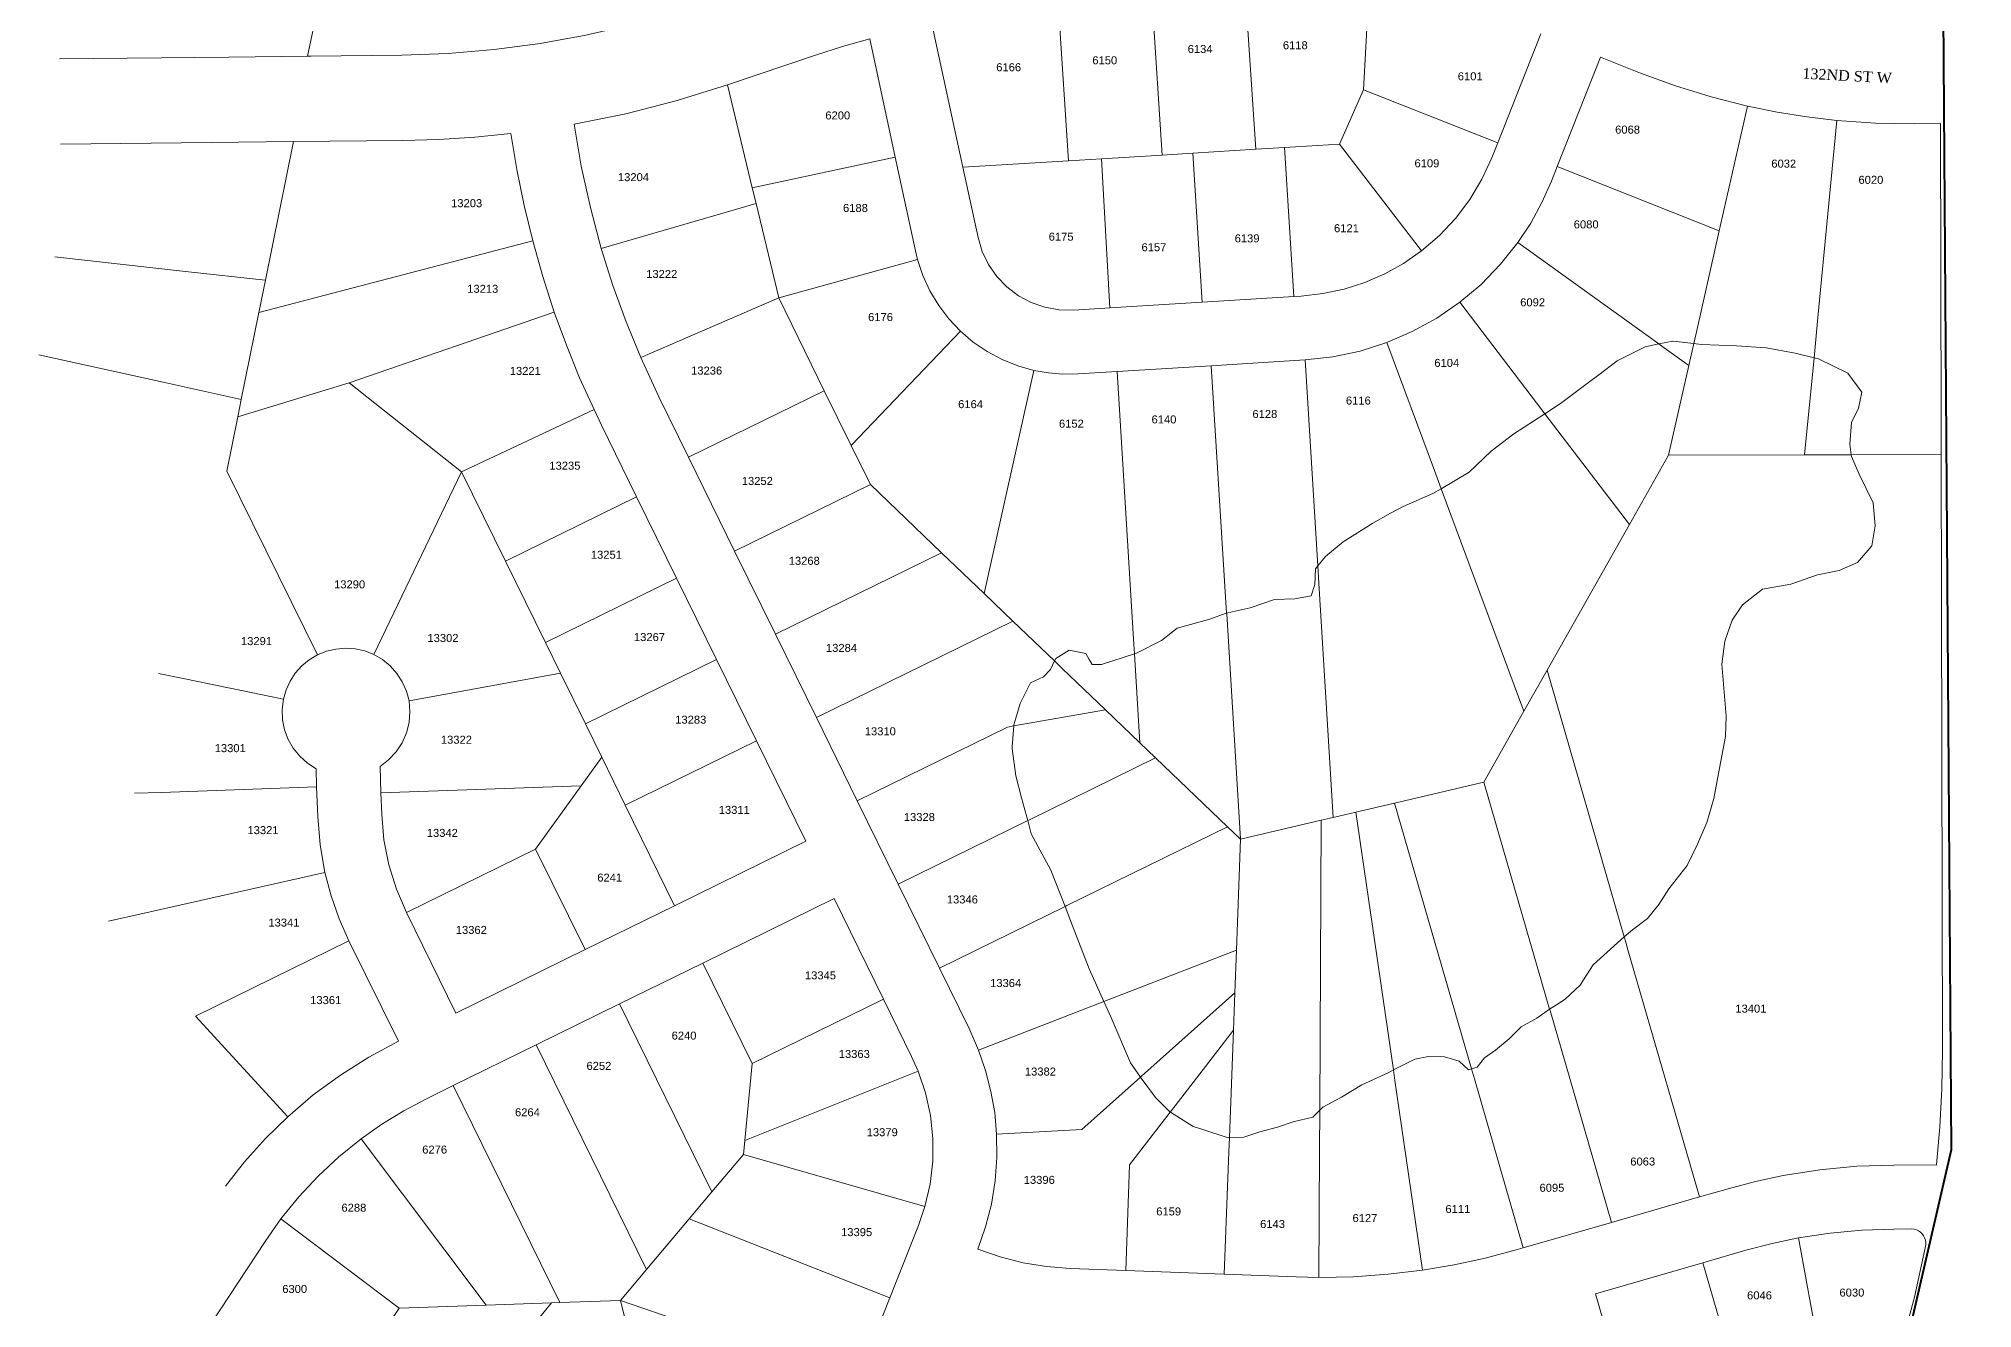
# Model space of a CAD drawing. Header units: feet. Extents: x 865220 to 2843873, y -2240498 to 972474.
# Drawn here: x 2834064 to 2835877, y 968600 to 969791 of the extents above; entities that cross this region are included whole.
import ezdxf
from ezdxf.enums import TextEntityAlignment as Align

# ---------------------------------------------------------------- set-up
doc = ezdxf.new("R2010")
doc.units = ezdxf.units.FT
doc.header["$LTSCALE"] = 0.015
doc.header["$MEASUREMENT"] = 0
for name, color, linetype, lineweight in [('Dakota County Addresses', 7, 'Continuous', 5), ('Dakota County Parcels', 7, 'Continuous', 5), ('STREET NAME', 7, 'Continuous', 5), ('WORK BOUNDARY', 110, 'Continuous', 40)]:
    doc.layers.add(name, color=color, linetype=linetype, lineweight=lineweight)
doc.styles.add('Dimensions 100', font='arial.ttf')
doc.styles.get("Standard").update_dxf_attribs({"font": 'times.ttf'})

# ---------------------------------------------------------------- blocks, each defined once
blk = doc.blocks.new('ACMAP_ANN_TEMPLATE_Dakota County Addresses')
at = {"layer": 'Dakota County Addresses', "style": 'Dimensions 100'}
blk.add_attdef('DakotaCountyAddress', text='', height=50, dxfattribs=at).set_placement((0, 0), align=Align.CENTER)

msp = doc.modelspace()

# ---------------------------------------------------------------- linework, layer by layer
at = {"layer": 'Dakota County Parcels', "lineweight": 5}
for p, q in [((2834329.2, 969838.1), (2834315.9, 969774.6)), ((2835195.7, 969827), (2835205, 969687.3)), ((2835305.8, 969743.1), (2835310.5, 969830.9)), ((2834901.6, 969803.5), (2834930.3, 969670.4)), ((2835020.1, 969815.3), (2835029.4, 969676.5)), ((2835107.9, 969821.1), (2835117.2, 969681.9)), ((2834843, 969790.8), (2834866.9, 969679.8)), ((2835431.7, 969693.3), (2835472.1, 969795.6)), ((2834709.6, 969747.6), (2834792, 969775.6)), ((2835487.5, 969671.3), (2835527.9, 969773.6)), ((2835527.9, 969773.6), (2835565.6, 969758.6)), ((2834709.6, 969747.6), (2834732.9, 969651)), ((2835283.2, 969692.1), (2835305.8, 969743.1)), ((2835305.8, 969743.1), (2835431.7, 969693.3)), ((2835639.3, 969610.8), (2835665.7, 969727.8)), ((2834276.4, 969564.4), (2834302.8, 969694.5)), ((2834302.8, 969694.5), (2834405.2, 969695.6)), ((2835822, 969711.3), (2835846.6, 969711.5)), ((2834732.9, 969651), (2834866.9, 969679.8)), ((2834866.9, 969679.8), (2834885.8, 969591.9)), ((2834930.3, 969670.4), (2835029.4, 969676.5)), ((2835029.4, 969676.5), (2835060.1, 969678.3)), ((2835060.1, 969678.3), (2835117.2, 969681.9)), ((2835060.1, 969678.3), (2835068.1, 969538.6)), ((2835117.2, 969681.9), (2835146, 969683.6)), ((2835146, 969683.6), (2835205, 969687.3)), ((2835146, 969683.6), (2835154.6, 969543.9)), ((2835205, 969687.3), (2835231.8, 969688.9)), ((2835231.8, 969688.9), (2835283.2, 969692.1)), ((2835231.8, 969688.9), (2835240.4, 969549.2)), ((2835283.2, 969692.1), (2835360.2, 969591.9)), ((2835426.2, 969679.4), (2835431.7, 969693.3)), ((2834930.3, 969670.4), (2834944.5, 969604.5)), ((2835482, 969657.3), (2835487.5, 969671.3)), ((2835487.5, 969671.3), (2835639.3, 969610.8)), ((2834732.9, 969651), (2834736.4, 969636.4)), ((2834591.3, 969594.1), (2834736.4, 969636.4)), ((2834736.4, 969636.4), (2834757.7, 969548)), ((2834270.3, 969534.2), (2834527.1, 969601.5)), ((2834885.8, 969591.9), (2834887.8, 969583.8)), ((2834757.7, 969548), (2834887.8, 969583.8)), ((2834270.3, 969534.2), (2834276.4, 969564.4)), ((2835240.4, 969549.2), (2835247.4, 969549.6)), ((2834253.8, 969452.5), (2834270.3, 969534.2)), ((2834355.1, 969468.3), (2834547.3, 969534.6)), ((2834628.3, 969491.9), (2834757.7, 969548)), ((2834757.7, 969548), (2834800.4, 969460.9)), ((2835034.2, 969536.5), (2835068.1, 969538.6)), ((2835068.1, 969538.6), (2835154.6, 969543.9)), ((2835154.6, 969543.9), (2835240.4, 969549.2)), ((2834825.7, 969409.4), (2834928, 969516.7)), ((2834628.3, 969491.9), (2834645.3, 969455)), ((2834950.2, 969270.8), (2834996.9, 969479.9)), ((2835037.9, 969476.6), (2835074.8, 969478.9)), ((2835074.8, 969478.9), (2835163.2, 969484.3)), ((2835163.2, 969484.3), (2835251.1, 969489.7)), ((2835591.8, 969400.3), (2835610.8, 969484.5)), ((2834250.6, 969436.5), (2834355.1, 969468.3)), ((2834355.1, 969468.3), (2834460.3, 969384.8)), ((2834673.1, 969398.4), (2834800.4, 969460.9)), ((2834800.4, 969460.9), (2834825.7, 969409.4)), ((2834250.6, 969436.5), (2834253.8, 969452.5)), ((2834460.3, 969384.8), (2834584.5, 969443.1)), ((2834584.5, 969443.1), (2834591.5, 969428.5)), ((2834645.3, 969455), (2834673.1, 969398.4)), ((2834240.2, 969385.3), (2834250.6, 969436.5)), ((2834591.5, 969428.5), (2834624.4, 969361.4)), ((2834825.7, 969409.4), (2834843.6, 969373)), ((2834673.1, 969398.4), (2834716.3, 969310.5)), ((2835555.1, 969335.3), (2835591.8, 969400.3)), ((2835591.8, 969400.3), (2835719.4, 969400.6)), ((2835848.7, 968842.1), (2835847.4, 969400.9)), ((2834240.2, 969385.3), (2834325.4, 969213.2)), ((2834378, 969213.5), (2834460.3, 969384.8)), ((2834460.3, 969384.8), (2834501.5, 969301)), ((2834716.3, 969310.5), (2834843.6, 969373)), ((2834843.6, 969373), (2834910.4, 969308.9)), ((2834501.5, 969301), (2834624.4, 969361.4)), ((2834624.4, 969361.4), (2834661.9, 969285.1)), ((2835478, 969198.7), (2835555.1, 969335.3)), ((2834501.5, 969301), (2834538.9, 969224.8)), ((2834716.3, 969310.5), (2834754.6, 969232.4)), ((2834754.6, 969232.4), (2834910.4, 969308.9)), ((2834910.4, 969308.9), (2834950.2, 969270.8)), ((2834538.9, 969224.8), (2834661.9, 969285.1)), ((2834661.9, 969285.1), (2834699.3, 969208.8)), ((2834950.2, 969270.8), (2834977.2, 969244.8)), ((2834793, 969154.3), (2834977.2, 969244.8)), ((2834538.9, 969224.8), (2834553, 969196)), ((2834754.6, 969232.4), (2834793, 969154.3)), ((2834576.4, 969148.5), (2834699.3, 969208.8)), ((2834699.3, 969208.8), (2834736.8, 969132.6)), ((2834411.1, 969170.1), (2834553, 969196)), ((2834553, 969196), (2834576.4, 969148.5)), ((2835456.3, 969160.4), (2835478, 969198.7)), ((2834793, 969154.3), (2834831.3, 969076.2)), ((2835064, 969161.6), (2835096.2, 969130.7)), ((2835418.8, 969093.8), (2835456.3, 969160.4)), ((2834591.8, 969117.1), (2834576.4, 969148.5)), ((2834613.8, 969072.2), (2834736.8, 969132.6)), ((2834736.8, 969132.6), (2834783.1, 969038.3)), ((2834831.3, 969076.2), (2834972.2, 969145.4)), ((2834572.6, 969090.3), (2834591.8, 969117.1)), ((2834591.8, 969117.1), (2834613.8, 969072.2)), ((2835096.2, 969130.7), (2835110.9, 969116.6)), ((2835110.9, 969116.6), (2835178.3, 969051.9)), ((2834323.9, 969106.4), (2834324.5, 969089.4)), ((2834383.9, 969108.5), (2834384.8, 969083.6)), ((2834324.5, 969089.4), (2834325.5, 969061.4)), ((2834384.8, 969083.6), (2834572.6, 969090.3)), ((2834384.8, 969083.6), (2834385.5, 969063.6)), ((2834529.8, 969030.9), (2834572.6, 969090.3)), ((2835335, 969074.1), (2835418.8, 969093.8)), ((2834613.8, 969072.2), (2834660.1, 968977.9)), ((2834831.3, 969076.2), (2834869.6, 968998.1)), ((2835266.1, 969058), (2835277.4, 969060.6)), ((2835277.4, 969060.6), (2835298.8, 969065.6)), ((2835298.8, 969065.6), (2835335, 969074.1)), ((2835178.3, 969051.9), (2835190.6, 969040.2)), ((2835190.6, 969040.2), (2835266.1, 969058)), ((2834408.6, 968971.4), (2834529.8, 969030.9)), ((2834529.8, 969030.9), (2834576.1, 968936.7)), ((2834660.1, 968977.9), (2834783.1, 969038.3)), ((2835186.7, 968936.2), (2835190.6, 969040.2)), ((2834869.6, 968998.1), (2834908.3, 968919.4)), ((2834408.6, 968971.4), (2834454.9, 968877.2)), ((2834576.1, 968936.7), (2834660.1, 968977.9)), ((2834686.6, 968924.1), (2834809.5, 968984.5)), ((2834809.5, 968984.5), (2834855.8, 968890.2)), ((2834211, 968874.3), (2834354.8, 968945)), ((2834354.8, 968945), (2834401.1, 968850.7)), ((2834454.9, 968877.2), (2834576.1, 968936.7)), ((2835185.2, 968896.2), (2835186.7, 968936.2)), ((2834608.5, 968885.7), (2834686.6, 968924.1)), ((2834686.6, 968924.1), (2834732.8, 968829.8)), ((2834908.3, 968919.4), (2834936.1, 968862.8)), ((2834530.4, 968847.4), (2834608.5, 968885.7)), ((2834608.5, 968885.7), (2834695, 968709.5)), ((2834732.8, 968829.8), (2834855.8, 968890.2)), ((2834855.8, 968890.2), (2834882.2, 968836.4)), ((2835183.9, 968861.2), (2835185.2, 968896.2)), ((2834211, 968874.3), (2834297.4, 968779.9)), ((2834945, 968842.5), (2834936.1, 968862.8)), ((2834452.6, 968809.2), (2834530.4, 968847.4)), ((2834530.4, 968847.4), (2834633.8, 968636.8)), ((2834725.9, 968757.8), (2834732.8, 968829.8)), ((2834888.3, 968822.7), (2834882.2, 968836.4)), ((2834427.5, 968796.9), (2834452.6, 968809.2)), ((2834452.6, 968809.2), (2834552.6, 968605.6)), ((2834725.9, 968757.8), (2834888.3, 968822.7)), ((2834366.1, 968759.1), (2834483.4, 968603.3)), ((2834724.6, 968744.7), (2834725.9, 968757.8)), ((2834961.9, 968763.6), (2835041.8, 968767.9)), ((2834695, 968709.5), (2834724.6, 968744.7)), ((2834724.6, 968744.7), (2834894.6, 968695.7)), ((2835082.9, 968635.7), (2835086.6, 968734.9)), ((2835803, 968734.6), (2835843.1, 968734.7)), ((2834673.8, 968684.3), (2834695, 968709.5)), ((2835538.2, 968680.8), (2835620.8, 968704.7)), ((2835620.8, 968704.7), (2835647.7, 968712.4)), ((2834291, 968684.1), (2834276.1, 968663)), ((2834401.7, 968600.5), (2834291, 968684.1)), ((2834633.8, 968636.8), (2834673.8, 968684.3)), ((2834673.8, 968684.3), (2834861.7, 968610)), ((2834888.6, 968677.9), (2834894.6, 968695.7)), ((2835455.6, 968656.9), (2835538.2, 968680.8)), ((2834225.7, 968585.9), (2834276.1, 968663)), ((2834861.7, 968610), (2834888.6, 968677.9)), ((2835713.6, 968666.4), (2835743.1, 968505.5)), ((2835803.1, 968674.6), (2835819.9, 968674.7)), ((2835448.9, 968655), (2835455.6, 968656.9)), ((2835523.2, 968614), (2835624, 968643.1)), ((2835624, 968643.1), (2835664.4, 968654.8)), ((2835661.5, 968513.5), (2835624, 968643.1)), ((2834609.2, 968607.5), (2834633.8, 968636.8)), ((2835030.9, 968637.6), (2835082.9, 968635.7)), ((2835082.9, 968635.7), (2835175.3, 968632.2)), ((2835175.3, 968632.2), (2835242.7, 968629.7)), ((2835242.7, 968629.7), (2835264, 968629.3)), ((2834552.6, 968605.6), (2834609.2, 968607.5)), ((2834609.2, 968607.5), (2834831.5, 968531.6)), ((2834609.2, 968607.5), (2834629.6, 968526.4)), ((2834842.6, 968561.7), (2834861.7, 968610)), ((2835523.2, 968614), (2835560.7, 968484.3)), ((2834341.3, 968510.2), (2834401.7, 968600.5)), ((2834401.7, 968600.5), (2834483.4, 968603.3)), ((2834419.2, 968452.4), (2834544.6, 968605.3)), ((2834483.4, 968603.3), (2834544.6, 968605.3)), ((2834544.6, 968605.3), (2834552.6, 968605.6))]:
    msp.add_line(p, q, dxfattribs=at)
for points in [[(2834404.3, 969775.6), (2834447.7, 969777.1), (2834490.9, 969780.8), (2834534, 969786.4), (2834576.7, 969794.2), (2834619, 969804)], [(2834843, 969790.8), (2834817.3, 969783.7), (2834792, 969775.6)], [(2834083.5, 969772), (2834242.2, 969773.8), (2834315.9, 969774.6)], [(2834315.9, 969774.6), (2834318.9, 969774.7), (2834404.3, 969775.6)], [(2835565.6, 969758.6), (2835598.4, 969746.7), (2835631.8, 969736.4), (2835665.7, 969727.8)], [(2834566, 969710.7), (2834614.4, 969720.6), (2834662.4, 969732.9), (2834709.6, 969747.6)], [(2835665.7, 969727.8), (2835693.5, 969722.2), (2835721.5, 969717.7), (2835749.6, 969714.3)], [(2835719.4, 969400.6), (2835728.2, 969491.7), (2835731.8, 969529.4), (2835749.6, 969714.3)], [(2835749.6, 969714.3), (2835785.8, 969711.8), (2835822, 969711.3)], [(2834084.4, 969692.1), (2834226, 969693.6), (2834302.7, 969694.5), (2834302.8, 969694.5)], [(2834405.2, 969695.6), (2834439.1, 969696.6), (2834472.9, 969698.7), (2834506.6, 969702)], [(2834506.6, 969702), (2834512.2, 969668.2), (2834519, 969634.7), (2834527.1, 969601.5)], [(2834566, 969710.7), (2834572.6, 969671.5), (2834581.1, 969632.6), (2834591.3, 969594.1)], [(2835847.4, 969400.9), (2835847.3, 969427.9), (2835846.6, 969711.5)], [(2835360.2, 969591.9), (2835377, 969606.3), (2835392.2, 969622.5), (2835405.6, 969640.2), (2835416.9, 969659.2), (2835426.2, 969679.4)], [(2835450.6, 969599.8), (2835462.6, 969618.1), (2835473.1, 969637.3), (2835482, 969657.3)], [(2834944.5, 969604.5), (2834948.4, 969591.5), (2834954.3, 969579.2), (2834962.1, 969568), (2834971.5, 969558.2), (2834982.3, 969550), (2834994.3, 969543.6), (2835007.2, 969539.1), (2835020.6, 969536.7), (2835034.2, 969536.5)], [(2835610.8, 969484.5), (2835615.4, 969505), (2835618.2, 969517.4), (2835639.3, 969610.8)], [(2834079.1, 969586.3), (2834201.5, 969572.7), (2834276.3, 969564.4), (2834276.4, 969564.4)], [(2834527.1, 969601.5), (2834536.6, 969567.9), (2834547.3, 969534.6)], [(2834591.3, 969594.1), (2834602.2, 969559.5), (2834614.6, 969525.4), (2834628.3, 969491.9)], [(2835247.4, 969549.6), (2835267.6, 969551.9), (2835287.6, 969556.1), (2835307, 969562.3), (2835325.7, 969570.4), (2835343.5, 969580.3), (2835360.2, 969591.9)], [(2835396, 969543.8), (2835416, 969560.6), (2835434.2, 969579.4), (2835450.6, 969599.8)], [(2835450.6, 969599.8), (2835582.7, 969504.7), (2835585.6, 969502.7), (2835610.8, 969484.5)], [(2834887.8, 969583.8), (2834892.8, 969568.8), (2834899.4, 969554.5), (2834907.6, 969540.9), (2834917.1, 969528.2), (2834928, 969516.7)], [(2834547.3, 969534.6), (2834558.6, 969503.7), (2834571, 969473.1), (2834584.5, 969443.1)], [(2835327.6, 969506), (2835351.6, 969516.3), (2835374.5, 969528.9), (2835396, 969543.8)], [(2835396, 969543.8), (2835468, 969449.5), (2835475.8, 969439.2), (2835555.1, 969335.3)], [(2834928, 969516.7), (2834940, 969506.5), (2834953.1, 969497.5), (2834967, 969490.1), (2834981.7, 969484.2), (2834996.9, 969479.9)], [(2835371, 969364.4), (2835378.6, 969368.9), (2835405, 969384.4), (2835425.5, 969404.3), (2835446.7, 969420.3), (2835475.8, 969439.2), (2835490.5, 969448.8), (2835516.8, 969468.6), (2835526.4, 969475.9), (2835543.8, 969489), (2835570, 969502.1), (2835582.7, 969504.7), (2835595.7, 969507.4), (2835596.1, 969507.4), (2835615.4, 969505), (2835622.5, 969504.1), (2835655.5, 969503.1), (2835683.3, 969501.1), (2835710.4, 969496.2), (2835728.2, 969491.7), (2835732.4, 969490.7), (2835759.9, 969477.2), (2835773, 969459.5), (2835769.9, 969444.6), (2835763.4, 969431), (2835761.9, 969410.8), (2835763.1, 969400.7), (2835763.2, 969399.3), (2835770.6, 969382.6), (2835783.6, 969355.6), (2835785.5, 969334), (2835782.5, 969315.5), (2835768.8, 969299.8), (2835751.8, 969292.3), (2835731.6, 969288.1), (2835706.3, 969279.5), (2835680, 969274.9), (2835661.2, 969259.9), (2835651.4, 969245.6), (2835644.6, 969226.1), (2835641.9, 969204.3), (2835645.8, 969155.5), (2835645.3, 969136.6), (2835638.7, 969102), (2835634.3, 969078.4), (2835627.7, 969055.8), (2835618.8, 969035.5), (2835609.3, 969015.7), (2835592.2, 968993.8), (2835582.6, 968979), (2835572.2, 968965.8), (2835558, 968955.2), (2835550.3, 968948.6), (2835543.9, 968943.2), (2835521, 968922.3), (2835511.5, 968907.3), (2835509.3, 968903.8), (2835494.9, 968890.2), (2835486.9, 968885), (2835480.3, 968880.9), (2835480.1, 968880.7), (2835468.2, 968872.5), (2835453.8, 968864.3), (2835442.3, 968853), (2835429.5, 968842.5), (2835419.3, 968835.2), (2835412.3, 968826.5), (2835407, 968824.9), (2835404.4, 968824.1), (2835395.6, 968832.1), (2835381.8, 968836), (2835366.9, 968836.5), (2835354.1, 968833.9), (2835333.9, 968823.8), (2835329.6, 968821.6), (2835304.2, 968809.9), (2835285.1, 968798.3), (2835267.7, 968788.9), (2835264.8, 968786), (2835258.3, 968779.5), (2835239.8, 968775.2), (2835225.1, 968770.2), (2835208.8, 968765.9), (2835193.8, 968760.8), (2835180.1, 968760.4), (2835178.9, 968760.3), (2835155.2, 968768), (2835146.2, 968770.9), (2835124.8, 968784.2), (2835124.6, 968784.3), (2835111, 968797.9), (2835097.3, 968816.1), (2835096.7, 968817), (2835087.4, 968830.6), (2835069.1, 968873.7), (2835062.5, 968888.1), (2835048.6, 968918.6), (2835033.2, 968959), (2835026.1, 968977.2), (2835012.8, 969011.2), (2834994.4, 969045.3), (2834991.1, 969057.8), (2834989.9, 969062.1), (2834985.1, 969079.1), (2834979.9, 969099.7), (2834976.4, 969124.9), (2834976.5, 969127), (2834978.1, 969146.5), (2834978.2, 969147.5), (2834980, 969153.8), (2834983.9, 969167.6), (2834993.7, 969187), (2835005.8, 969192.5), (2835012.3, 969199.5), (2835016.3, 969207.4), (2835017.5, 969209.8), (2835030, 969217.4), (2835045.4, 969214.4), (2835048.7, 969208.8), (2835051.5, 969204), (2835060.1, 969204.2), (2835091.1, 969214.1), (2835092.9, 969214.7), (2835116.4, 969226.7), (2835126.7, 969234.8), (2835131.2, 969238.3), (2835161.8, 969246.6), (2835177.1, 969252.2), (2835177.5, 969252.3), (2835182.7, 969253.4), (2835199.7, 969257.2), (2835222.4, 969265.2), (2835241.5, 969265.7), (2835256.8, 969268.5), (2835260.3, 969279.2), (2835260.3, 969279.2), (2835260.7, 969293.8), (2835262.9, 969296.6), (2835270.2, 969305.4), (2835286.9, 969319.1), (2835314.6, 969336.6), (2835331.3, 969346), (2835331.9, 969346.3), (2835343, 969352.2), (2835371, 969364.4)], [(2835251.1, 969489.7), (2835277.1, 969492.6), (2835302.6, 969498.1), (2835327.6, 969506)], [(2835327.6, 969506), (2835372.3, 969385.9), (2835378.6, 969368.9), (2835456.3, 969160.4)], [(2834063.9, 969494.6), (2834180.5, 969468.8), (2834253.7, 969452.6), (2834253.8, 969452.5)], [(2834996.9, 969479.9), (2835010.4, 969477.5), (2835024.1, 969476.4), (2835037.9, 969476.6)], [(2835096.2, 969130.7), (2835091.1, 969214.1), (2835090.5, 969222.7), (2835074.8, 969478.9)], [(2835190.6, 969040.2), (2835177.6, 969251.7), (2835177.5, 969252.3), (2835163.2, 969484.3)], [(2835277.4, 969060.6), (2835263.9, 969280.4), (2835262.9, 969296.6), (2835251.1, 969489.7)], [(2835719.4, 969400.6), (2835763.1, 969400.7), (2835847.4, 969400.9)], [(2834977.2, 969244.8), (2835016.3, 969207.4), (2835023.5, 969200.4), (2835064, 969161.6)], [(2834325.4, 969213.2), (2834317.6, 969208.5), (2834310.6, 969202.8), (2834304.5, 969196), (2834299.6, 969188.5), (2834295.8, 969180.2), (2834293.3, 969171.5)], [(2834378, 969213.5), (2834369.6, 969216.8), (2834360.7, 969218.7), (2834351.7, 969219.4), (2834342.6, 969218.6), (2834333.8, 969216.6), (2834325.4, 969213.2)], [(2834411.1, 969170.1), (2834408.6, 969179.2), (2834404.8, 969187.9), (2834399.7, 969195.8), (2834393.4, 969202.8), (2834386.2, 969208.7), (2834378, 969213.5)], [(2834176.3, 969195.7), (2834200.8, 969190.6), (2834293.3, 969171.5)], [(2835478, 969198.7), (2835550.3, 968948.6), (2835551.7, 968943.6), (2835553.8, 968936.5), (2835620.8, 968704.7)], [(2834293.3, 969171.5), (2834292.1, 969162), (2834292.5, 969152.3), (2834294.4, 969142.9), (2834297.8, 969133.9), (2834302.5, 969125.5), (2834308.6, 969118), (2834315.8, 969111.6), (2834323.9, 969106.4)], [(2834383.9, 969108.5), (2834392, 969114.7), (2834399, 969122.1), (2834404.7, 969130.6), (2834408.8, 969139.9), (2834411.3, 969149.8), (2834412, 969160), (2834411.1, 969170.1)], [(2834972.2, 969145.4), (2834978.1, 969146.5), (2835064, 969161.6)], [(2834869.6, 968998.1), (2834991.1, 969057.8), (2834992.6, 969058.5), (2835110.9, 969116.6)], [(2834153.6, 969083.3), (2834179.2, 969084.2), (2834324.5, 969089.4)], [(2835418.8, 969093.8), (2835480.3, 968880.9), (2835480.7, 968879.5), (2835538.2, 968680.8)], [(2834325.5, 969061.4), (2834327.7, 969035), (2834332.3, 969008.9)], [(2834385.5, 969063.6), (2834387.6, 969039.7), (2834392.2, 969016.3), (2834399.2, 968993.4), (2834408.6, 968971.4)], [(2835298.8, 969065.6), (2835333.9, 968823.8), (2835335.3, 968814.1), (2835361.1, 968636)], [(2835335, 969074.1), (2835407, 968824.9), (2835409.8, 968815.4), (2835455.6, 968656.9)], [(2834908.3, 968919.4), (2835026.1, 968977.2), (2835027.8, 968978), (2835178.3, 969051.9)], [(2835264, 968629.3), (2835264.6, 968748.8), (2835264.8, 968786), (2835266.1, 969058)], [(2834129.3, 968963.5), (2834156, 968969.4), (2834332.3, 969008.9)], [(2834332.3, 969008.9), (2834338.1, 968987), (2834345.6, 968965.7), (2834354.8, 968945)], [(2834945, 968842.5), (2835062.5, 968888.1), (2835066.4, 968889.6), (2835186.7, 968936.2)], [(2835041.8, 968767.9), (2835096.7, 968817), (2835097.7, 968817.9), (2835185.2, 968896.2)], [(2835086.6, 968734.9), (2835124.6, 968784.3), (2835129.2, 968790.3), (2835183.9, 968861.2)], [(2835183.9, 968861.2), (2835180.1, 968760.4), (2835179.6, 968747.1), (2835175.3, 968632.2)], [(2834401.1, 968850.7), (2834373.3, 968835.8), (2834346.7, 968819), (2834321.3, 968800.4), (2834297.4, 968779.9)], [(2834961.9, 968763.6), (2834960.1, 968783.8), (2834956.6, 968803.7), (2834951.6, 968823.3), (2834945, 968842.5)], [(2835843.1, 968734.7), (2835846.2, 968770.4), (2835848.1, 968806.2), (2835848.7, 968842.1)], [(2834894.6, 968695.7), (2834899.5, 968716.7), (2834902, 968738.2), (2834902.1, 968759.7), (2834899.8, 968781.2), (2834895.2, 968802.3), (2834888.3, 968822.7)], [(2834427.5, 968796.9), (2834406.2, 968785.6), (2834385.7, 968773), (2834366.1, 968759.1)], [(2834297.4, 968779.9), (2834276.5, 968759.5), (2834257, 968737.7), (2834238.9, 968714.7)], [(2834366.1, 968759.1), (2834345.4, 968742.4), (2834325.9, 968724.2), (2834307.7, 968704.8), (2834291, 968684.1)], [(2834944.4, 968655.8), (2834951.6, 968676.6), (2834957, 968698), (2834960.5, 968719.7), (2834962.2, 968741.6), (2834961.9, 968763.6)], [(2835803, 968734.6), (2835768.2, 968733.5), (2835733.6, 968730.2), (2835699.3, 968724.8), (2835673.4, 968719.2), (2835647.7, 968712.4)], [(2835713.6, 968666.4), (2835688.8, 968661.2), (2835664.4, 968654.8)], [(2835803.1, 968674.6), (2835773.1, 968673.7), (2835743.3, 968670.9), (2835713.6, 968666.4)], [(2835832.9, 968659.8), (2835832.9, 968662.1), (2835832.6, 968664.2), (2835831.9, 968666.3), (2835830.9, 968668.3), (2835829.6, 968670.1), (2835828, 968671.6), (2835826.2, 968672.9), (2835824.2, 968673.8), (2835822.1, 968674.4), (2835819.9, 968674.7)], [(2834944.4, 968655.8), (2834965.3, 968648.5), (2834986.9, 968643.1), (2835008.8, 968639.4), (2835030.9, 968637.6)], [(2835361.1, 968636), (2835390.7, 968641), (2835419.9, 968647.3), (2835448.9, 968655)], [(2835809.2, 968562.2), (2835822.3, 968610.7), (2835832.9, 968659.8)], [(2835264, 968629.3), (2835296.5, 968629.9), (2835328.9, 968632.2), (2835361.1, 968636)]]:
    msp.add_lwpolyline(points, dxfattribs=at)
at = {"layer": 'WORK BOUNDARY', "ltscale": 50, "flags": 128}
msp.add_lwpolyline([(2835821.1, 965754.9), (2838590.8, 965764.5), (2838540.7, 967567.4), (2838686.6, 968165.9), (2838544, 968252.2), (2838539.3, 969179.3), (2839357.9, 968944.5), (2839658.8, 969551.7), (2838852.5, 969561.3), (2838405.2, 970043.2), (2837860.9, 969889.4), (2837271.6, 969893.1), (2836764.9, 969833.1), (2836701.1, 969750.6), (2836123.1, 969754.3), (2835849.1, 969814.4), (2835856.6, 968748.8), (2835792.4, 968470.2), (2835728.6, 968203.8), (2835736.1, 968083.7), (2835480.8, 967776), (2835548.4, 967539.7), (2835694.8, 967520.9), (2835833.7, 967524.7)], close=True, dxfattribs=at)

# ---------------------------------------------------------------- block references
at = {"layer": 'Dakota County Addresses', "lineweight": 5, "xscale": 0.15, "yscale": 0.15, "zscale": 0.15}
for p, values in [((2835152.7, 969777.6), {'DakotaCountyAddress': '6134'}), ((2835241.9, 969781.1), {'DakotaCountyAddress': '6118'}), ((2834973.2, 969760.5), {'DakotaCountyAddress': '6166'}), ((2835063.3, 969767), {'DakotaCountyAddress': '6150'}), ((2835405.9, 969752), {'DakotaCountyAddress': '6101'}), ((2834813, 969715.3), {'DakotaCountyAddress': '6200'}), ((2835553.4, 969702), {'DakotaCountyAddress': '6068'}), ((2835365.3, 969670.4), {'DakotaCountyAddress': '6109'}), ((2835699.8, 969670.1), {'DakotaCountyAddress': '6032'}), ((2834621.5, 969657.4), {'DakotaCountyAddress': '13204'}), ((2835781.5, 969654.9), {'DakotaCountyAddress': '6020'}), ((2834465.1, 969633), {'DakotaCountyAddress': '13203'}), ((2834829.6, 969628.5), {'DakotaCountyAddress': '6188'}), ((2835022.4, 969601.6), {'DakotaCountyAddress': '6175'}), ((2835196.7, 969600), {'DakotaCountyAddress': '6139'}), ((2835289.9, 969609.5), {'DakotaCountyAddress': '6121'}), ((2835514.6, 969613.1), {'DakotaCountyAddress': '6080'}), ((2835109.4, 969591.7), {'DakotaCountyAddress': '6157'}), ((2834648, 969566.6), {'DakotaCountyAddress': '13222'}), ((2834480.2, 969552.7), {'DakotaCountyAddress': '13213'}), ((2834853.1, 969526.2), {'DakotaCountyAddress': '6176'}), ((2835464.4, 969540), {'DakotaCountyAddress': '6092'}), ((2834520.1, 969475.7), {'DakotaCountyAddress': '13221'}), ((2834690.1, 969476), {'DakotaCountyAddress': '13236'}), ((2835383.9, 969483.2), {'DakotaCountyAddress': '6104'}), ((2834937.5, 969444.5), {'DakotaCountyAddress': '6164'}), ((2835213.4, 969435.3), {'DakotaCountyAddress': '6128'}), ((2835301, 969447.9), {'DakotaCountyAddress': '6116'}), ((2835032, 969426.2), {'DakotaCountyAddress': '6152'}), ((2835118.8, 969430.2), {'DakotaCountyAddress': '6140'}), ((2834557.2, 969386.8), {'DakotaCountyAddress': '13235'}), ((2834737.6, 969372.5), {'DakotaCountyAddress': '13252'}), ((2834596.1, 969303.3), {'DakotaCountyAddress': '13251'}), ((2834781.6, 969297.6), {'DakotaCountyAddress': '13268'}), ((2834355.4, 969275.5), {'DakotaCountyAddress': '13290'}), ((2834268.1, 969222.3), {'DakotaCountyAddress': '13291'}), ((2834442.9, 969225.2), {'DakotaCountyAddress': '13302'}), ((2834636.5, 969226.1), {'DakotaCountyAddress': '13267'}), ((2834816.5, 969215.9), {'DakotaCountyAddress': '13284'}), ((2834675.2, 969148.6), {'DakotaCountyAddress': '13283'}), ((2834455.5, 969129.8), {'DakotaCountyAddress': '13322'}), ((2834852.9, 969137.7), {'DakotaCountyAddress': '13310'}), ((2834243.5, 969121.9), {'DakotaCountyAddress': '13301'}), ((2834716, 969064), {'DakotaCountyAddress': '13311'}), ((2834889.5, 969057.3), {'DakotaCountyAddress': '13328'}), ((2834274.2, 969045), {'DakotaCountyAddress': '13321'}), ((2834442.3, 969042.4), {'DakotaCountyAddress': '13342'}), ((2834599.2, 969000.5), {'DakotaCountyAddress': '6241'}), ((2834929.8, 968980), {'DakotaCountyAddress': '13346'}), ((2834293.8, 968958.3), {'DakotaCountyAddress': '13341'}), ((2834469.5, 968951.4), {'DakotaCountyAddress': '13362'}), ((2834796.8, 968908.8), {'DakotaCountyAddress': '13345'}), ((2834970.4, 968901.6), {'DakotaCountyAddress': '13364'}), ((2834333, 968885.6), {'DakotaCountyAddress': '13361'}), ((2835669, 968877.6), {'DakotaCountyAddress': '13401'}), ((2834668.9, 968852.3), {'DakotaCountyAddress': '6240'}), ((2834828.5, 968835.1), {'DakotaCountyAddress': '13363'}), ((2834589.1, 968823.9), {'DakotaCountyAddress': '6252'}), ((2835003, 968818.6), {'DakotaCountyAddress': '13382'}), ((2834522.1, 968780.4), {'DakotaCountyAddress': '6264'}), ((2834435.1, 968745.4), {'DakotaCountyAddress': '6276'}), ((2834854.7, 968761.7), {'DakotaCountyAddress': '13379'}), ((2835567.6, 968734.2), {'DakotaCountyAddress': '6063'}), ((2835001.9, 968717), {'DakotaCountyAddress': '13396'}), ((2835482.5, 968709.6), {'DakotaCountyAddress': '6095'}), ((2834359.4, 968690.9), {'DakotaCountyAddress': '6288'}), ((2835394.3, 968689.7), {'DakotaCountyAddress': '6111'}), ((2835123.2, 968687.4), {'DakotaCountyAddress': '6159'}), ((2835220.6, 968675.6), {'DakotaCountyAddress': '6143'}), ((2835307.2, 968681.2), {'DakotaCountyAddress': '6127'}), ((2834830.7, 968668), {'DakotaCountyAddress': '13395'}), ((2834303.9, 968614.7), {'DakotaCountyAddress': '6300'}), ((2835677.1, 968608.7), {'DakotaCountyAddress': '6046'}), ((2835763.7, 968611.3), {'DakotaCountyAddress': '6030'})]:
    msp.add_blockref('ACMAP_ANN_TEMPLATE_Dakota County Addresses', p, dxfattribs=at).add_auto_attribs(values)

# ---------------------------------------------------------------- texts
at = {"layer": 'STREET NAME', "lineweight": 5, "ltscale": 40, "insert": (2835717.6, 969763.6), "char_height": 10, "attachment_point": 1, "rotation": 356.9139}
msp.add_mtext('132ND ST W', dxfattribs=at)

doc.saveas('drawing.dxf')
